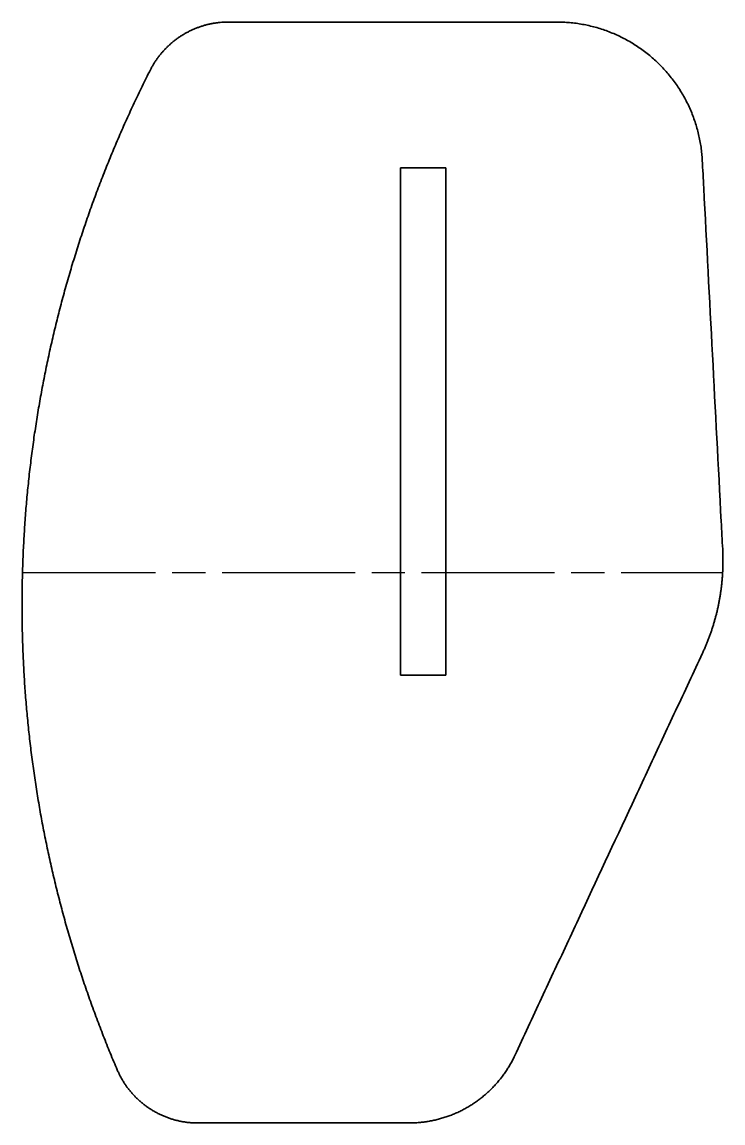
# Model space of a CAD drawing. Header units: millimetres. Extents: x 0 to 48.1, y 0 to 75.5.
import ezdxf

# ---------------------------------------------------------------- set-up
doc = ezdxf.new("R2010")
doc.units = ezdxf.units.MM
doc.linetypes.add('Chain', pattern=[13.68, 9.12, -1.14, 2.28, -1.14])
doc.layers.add('Bend Centerline (ANSI)', color=7, linetype='Chain', lineweight=25)
doc.layers.add('Visible (ANSI)', color=7, linetype='Continuous', lineweight=35)

# ---------------------------------------------------------------- blocks, each defined once
blk = doc.blocks.new('P-BTC-V005-PTCBE001_Soldadura Pedales Pad de Apoyos_P-BTC-V005-PTCBE001 (Desplegada)')
at = {"layer": 'Bend Centerline (ANSI)'}
blk.add_line((-23.995, 0), (24.005, 0), dxfattribs=at)
at = {"layer": 'Visible (ANSI)'}
for p, q in [((12.622, 37.75), (-9.877, 37.75)), ((1.927, 27.75), (5.027, 27.75)), ((1.927, -7.05), (1.927, 27.75)), ((5.027, 27.75), (5.027, -7.05)), ((5.027, -7.05), (1.927, -7.05)), ((-11.981, -37.75), (2.502, -37.75))]:
    blk.add_line(p, q, dxfattribs=at)
for points, knots in [([(-9.877, 37.75), (-9.953, 37.75), (-10.029, 37.749), (-10.104, 37.746), (-10.18, 37.743), (-10.256, 37.739), (-10.332, 37.733), (-10.407, 37.727), (-10.483, 37.72), (-10.558, 37.711), (-10.634, 37.703), (-10.709, 37.693), (-10.784, 37.681), (-10.859, 37.67), (-10.934, 37.657), (-11.008, 37.642), (-11.083, 37.628), (-11.157, 37.612), (-11.231, 37.595), (-11.305, 37.578), (-11.378, 37.56), (-11.452, 37.54), (-11.525, 37.52), (-11.598, 37.499), (-11.67, 37.476), (-11.742, 37.453), (-11.814, 37.429), (-11.886, 37.404), (-11.957, 37.378), (-12.028, 37.352), (-12.099, 37.323), (-12.17, 37.295), (-12.24, 37.266), (-12.309, 37.235), (-12.378, 37.204), (-12.447, 37.172), (-12.515, 37.139), (-12.583, 37.106), (-12.651, 37.071), (-12.718, 37.035), (-12.785, 36.999), (-12.851, 36.962), (-12.916, 36.923), (-12.982, 36.885), (-13.046, 36.845), (-13.11, 36.804), (-13.174, 36.763), (-13.237, 36.721), (-13.3, 36.678), (-13.362, 36.635), (-13.423, 36.59), (-13.484, 36.545), (-13.545, 36.499), (-13.604, 36.452), (-13.663, 36.404), (-13.722, 36.357), (-13.78, 36.308), (-13.837, 36.257), (-13.894, 36.207), (-13.949, 36.157), (-14.005, 36.104), (-14.058, 36.053), (-14.113, 36), (-14.167, 35.944), (-14.219, 35.892), (-14.271, 35.836), (-14.323, 35.778), (-14.373, 35.724), (-14.423, 35.667), (-14.473, 35.607), (-14.521, 35.55), (-14.568, 35.491), (-14.616, 35.43), (-14.661, 35.371), (-14.707, 35.311), (-14.752, 35.247), (-14.795, 35.187), (-14.838, 35.125), (-14.881, 35.06), (-14.922, 34.998), (-14.963, 34.934), (-15.003, 34.868), (-15.042, 34.804), (-15.08, 34.739), (-15.118, 34.671), (-15.154, 34.606), (-15.19, 34.539), (-15.225, 34.47)], [0, 0, 0, 0, 0.022782, 0.022782, 0.022782, 0.045593, 0.045593, 0.045593, 0.068425, 0.068425, 0.068425, 0.0912701, 0.0912701, 0.0912701, 0.1141202, 0.1141202, 0.1141202, 0.1369676, 0.1369676, 0.1369676, 0.1598044, 0.1598044, 0.1598044, 0.1826228, 0.1826228, 0.1826228, 0.2054147, 0.2054147, 0.2054147, 0.2281719, 0.2281719, 0.2281719, 0.25093, 0.25093, 0.25093, 0.2737241, 0.2737241, 0.2737241, 0.2965456, 0.2965456, 0.2965456, 0.3193864, 0.3193864, 0.3193864, 0.3422383, 0.3422383, 0.3422383, 0.3650931, 0.3650931, 0.3650931, 0.3879427, 0.3879427, 0.3879427, 0.4107791, 0.4107791, 0.4107791, 0.433594, 0.433594, 0.433594, 0.4563479, 0.4563479, 0.4563479, 0.4780661, 0.4780661, 0.4780661, 0.4984723, 0.4984723, 0.4984723, 0.517756, 0.517756, 0.517756, 0.536055, 0.536055, 0.536055, 0.5534737, 0.5534737, 0.5534737, 0.5700947, 0.5700947, 0.5700947, 0.585986, 0.585986, 0.585986, 0.6012054, 0.6012054, 0.6012054, 0.6158034, 0.6158034, 0.6158034, 0.6158034]), ([(22.608, 28.273), (22.6, 28.422), (22.589, 28.571), (22.575, 28.719), (22.56, 28.867), (22.543, 29.015), (22.522, 29.162), (22.5, 29.31), (22.476, 29.457), (22.449, 29.603), (22.421, 29.749), (22.39, 29.895), (22.356, 30.04), (22.322, 30.185), (22.285, 30.329), (22.244, 30.472), (22.204, 30.615), (22.16, 30.757), (22.113, 30.899), (22.066, 31.04), (22.016, 31.18), (21.963, 31.319), (21.91, 31.458), (21.854, 31.596), (21.794, 31.733), (21.735, 31.869), (21.673, 32.005), (21.607, 32.138), (21.542, 32.272), (21.474, 32.405), (21.403, 32.535), (21.331, 32.666), (21.257, 32.795), (21.18, 32.922), (21.103, 33.05), (21.023, 33.176), (20.941, 33.299), (20.858, 33.423), (20.773, 33.545), (20.685, 33.665), (20.597, 33.785), (20.506, 33.903), (20.413, 34.019), (20.319, 34.135), (20.223, 34.249), (20.125, 34.361), (20.026, 34.473), (19.926, 34.582), (19.822, 34.689), (19.719, 34.796), (19.613, 34.901), (19.505, 35.004), (19.397, 35.106), (19.287, 35.206), (19.175, 35.304), (19.062, 35.402), (18.947, 35.497), (18.831, 35.589), (18.714, 35.681), (18.595, 35.771), (18.475, 35.858), (18.354, 35.945), (18.231, 36.03), (18.107, 36.112), (17.982, 36.193), (17.856, 36.272), (17.728, 36.348), (17.6, 36.424), (17.47, 36.497), (17.339, 36.568), (17.208, 36.638), (17.075, 36.705), (16.941, 36.769), (16.807, 36.834), (16.671, 36.895), (16.534, 36.953), (16.397, 37.011), (16.258, 37.067), (16.119, 37.119), (15.979, 37.171), (15.839, 37.22), (15.697, 37.265), (15.555, 37.311), (15.413, 37.354), (15.269, 37.393), (15.126, 37.433), (14.981, 37.469), (14.836, 37.502), (14.691, 37.535), (14.545, 37.565), (14.399, 37.591), (14.252, 37.617), (14.105, 37.641), (13.957, 37.66), (13.81, 37.68), (13.662, 37.697), (13.514, 37.71), (13.366, 37.724), (13.217, 37.733), (13.068, 37.74), (12.92, 37.747), (12.771, 37.75), (12.622, 37.75)], [0, 0, 0, 0, 0.044948, 0.044948, 0.044948, 0.08996, 0.08996, 0.08996, 0.135015, 0.135015, 0.135015, 0.180093, 0.180093, 0.180093, 0.22517, 0.22517, 0.22517, 0.270228, 0.270228, 0.270228, 0.315245, 0.315245, 0.315245, 0.3602, 0.3602, 0.3602, 0.405075, 0.405075, 0.405075, 0.449976, 0.449976, 0.449976, 0.49494, 0.49494, 0.49494, 0.539944, 0.539944, 0.539944, 0.584967, 0.584967, 0.584967, 0.629986, 0.629986, 0.629986, 0.674979, 0.674979, 0.674979, 0.719924, 0.719924, 0.719924, 0.764798, 0.764798, 0.764798, 0.809584, 0.809584, 0.809584, 0.85439, 0.85439, 0.85439, 0.899245, 0.899245, 0.899245, 0.944127, 0.944127, 0.944127, 0.989014, 0.989014, 0.989014, 1.033884, 1.033884, 1.033884, 1.078715, 1.078715, 1.078715, 1.123484, 1.123484, 1.123484, 1.168185, 1.168185, 1.168185, 1.212947, 1.212947, 1.212947, 1.257782, 1.257782, 1.257782, 1.302666, 1.302666, 1.302666, 1.347579, 1.347579, 1.347579, 1.392498, 1.392498, 1.392498, 1.437402, 1.437402, 1.437402, 1.482269, 1.482269, 1.482269, 1.527077, 1.527077, 1.527077, 1.527077]), ([(-15.225, 34.47), (-15.417, 34.092), (-15.605, 33.714), (-15.79, 33.338), (-15.976, 32.957), (-16.158, 32.577), (-16.337, 32.197), (-16.517, 31.814), (-16.693, 31.431), (-16.866, 31.048), (-17.04, 30.662), (-17.21, 30.276), (-17.377, 29.89), (-17.544, 29.502), (-17.709, 29.114), (-17.87, 28.725), (-18.031, 28.335), (-18.189, 27.944), (-18.344, 27.552), (-18.499, 27.16), (-18.652, 26.767), (-18.801, 26.372), (-18.95, 25.978), (-19.096, 25.582), (-19.239, 25.185), (-19.382, 24.788), (-19.521, 24.39), (-19.658, 23.991), (-19.795, 23.592), (-19.928, 23.192), (-20.058, 22.791), (-20.189, 22.39), (-20.316, 21.988), (-20.44, 21.585), (-20.564, 21.181), (-20.685, 20.777), (-20.803, 20.373), (-20.921, 19.967), (-21.035, 19.562), (-21.147, 19.155), (-21.258, 18.748), (-21.367, 18.34), (-21.472, 17.932), (-21.577, 17.524), (-21.679, 17.114), (-21.777, 16.704), (-21.876, 16.294), (-21.972, 15.883), (-22.064, 15.472), (-22.156, 15.06), (-22.245, 14.648), (-22.331, 14.235), (-22.417, 13.822), (-22.499, 13.409), (-22.579, 12.994), (-22.658, 12.58), (-22.734, 12.165), (-22.807, 11.75), (-22.88, 11.334), (-22.95, 10.919), (-23.016, 10.502), (-23.083, 10.086), (-23.146, 9.669), (-23.206, 9.251), (-23.265, 8.834), (-23.322, 8.416), (-23.375, 7.997), (-23.429, 7.579), (-23.479, 7.16), (-23.526, 6.741), (-23.572, 6.322), (-23.616, 5.902), (-23.656, 5.482), (-23.697, 5.063), (-23.734, 4.643), (-23.767, 4.222), (-23.801, 3.802), (-23.831, 3.381), (-23.858, 2.96), (-23.886, 2.539), (-23.909, 2.118), (-23.93, 1.697), (-23.951, 1.276), (-23.968, 0.854), (-23.982, 0.433), (-23.996, 0.011), (-24.006, -0.41), (-24.014, -0.832), (-24.021, -1.254), (-24.025, -1.675), (-24.026, -2.097), (-24.027, -2.519), (-24.024, -2.941), (-24.019, -3.363), (-24.013, -3.784), (-24.004, -4.206), (-23.991, -4.628), (-23.979, -5.049), (-23.963, -5.471), (-23.944, -5.892), (-23.925, -6.313), (-23.903, -6.735), (-23.878, -7.156), (-23.852, -7.577), (-23.823, -7.997), (-23.791, -8.418), (-23.759, -8.838), (-23.724, -9.259), (-23.685, -9.679), (-23.646, -10.099), (-23.604, -10.518), (-23.559, -10.938), (-23.514, -11.357), (-23.465, -11.776), (-23.413, -12.194), (-23.362, -12.613), (-23.307, -13.031), (-23.248, -13.449), (-23.19, -13.867), (-23.128, -14.284), (-23.064, -14.701), (-22.999, -15.117), (-22.931, -15.533), (-22.859, -15.949), (-22.788, -16.365), (-22.713, -16.78), (-22.636, -17.195), (-22.558, -17.609), (-22.477, -18.023), (-22.392, -18.436), (-22.308, -18.851), (-22.22, -19.266), (-22.13, -19.674), (-22.038, -20.092), (-21.944, -20.503), (-21.848, -20.907), (-21.75, -21.324), (-21.649, -21.734), (-21.547, -22.136), (-21.442, -22.552), (-21.335, -22.96), (-21.227, -23.36), (-21.115, -23.775), (-21.002, -24.181), (-20.888, -24.579), (-20.769, -24.993), (-20.649, -25.397), (-20.529, -25.793), (-20.404, -26.205), (-20.278, -26.608), (-20.152, -27.001), (-20.02, -27.412), (-19.888, -27.813), (-19.756, -28.202), (-19.617, -28.613), (-19.479, -29.012), (-19.341, -29.398), (-19.195, -29.809), (-19.05, -30.205), (-18.908, -30.586), (-18.754, -30.998), (-18.603, -31.392), (-18.456, -31.768), (-18.294, -32.182), (-18.137, -32.573), (-17.986, -32.943), (-17.815, -33.361), (-17.651, -33.75), (-17.497, -34.11)], [0, 0, 0, 0, 0.127935, 0.127935, 0.127935, 0.257384, 0.257384, 0.257384, 0.388049, 0.388049, 0.388049, 0.519601, 0.519601, 0.519601, 0.651688, 0.651688, 0.651688, 0.783942, 0.783942, 0.783942, 0.915994, 0.915994, 0.915994, 1.047568, 1.047568, 1.047568, 1.179133, 1.179133, 1.179133, 1.310815, 1.310815, 1.310815, 1.442604, 1.442604, 1.442604, 1.574489, 1.574489, 1.574489, 1.706459, 1.706459, 1.706459, 1.838502, 1.838502, 1.838502, 1.970609, 1.970609, 1.970609, 2.102769, 2.102769, 2.102769, 2.23497, 2.23497, 2.23497, 2.367201, 2.367201, 2.367201, 2.499452, 2.499452, 2.499452, 2.63171, 2.63171, 2.63171, 2.763965, 2.763965, 2.763965, 2.896206, 2.896206, 2.896206, 3.028421, 3.028421, 3.028421, 3.160598, 3.160598, 3.160598, 3.292726, 3.292726, 3.292726, 3.424794, 3.424794, 3.424794, 3.556788, 3.556788, 3.556788, 3.688699, 3.688699, 3.688699, 3.820512, 3.820512, 3.820512, 3.952218, 3.952218, 3.952218, 4.083802, 4.083802, 4.083802, 4.215353, 4.215353, 4.215353, 4.346961, 4.346961, 4.346961, 4.478616, 4.478616, 4.478616, 4.610306, 4.610306, 4.610306, 4.742019, 4.742019, 4.742019, 4.873743, 4.873743, 4.873743, 5.005468, 5.005468, 5.005468, 5.137181, 5.137181, 5.137181, 5.268871, 5.268871, 5.268871, 5.400527, 5.400527, 5.400527, 5.532138, 5.532138, 5.532138, 5.663691, 5.663691, 5.663691, 5.795664, 5.795664, 5.795664, 5.930823, 5.930823, 5.930823, 6.069945, 6.069945, 6.069945, 6.213509, 6.213509, 6.213509, 6.362103, 6.362103, 6.362103, 6.51646, 6.51646, 6.51646, 6.677512, 6.677512, 6.677512, 6.846474, 6.846474, 6.846474, 7.024981, 7.024981, 7.024981, 7.215317, 7.215317, 7.215317, 7.420843, 7.420843, 7.420843, 7.646875, 7.646875, 7.646875, 7.902766, 7.902766, 7.902766, 7.902766]), ([(24.006, 1.592), (23.973, 2.227), (23.94, 2.862), (23.906, 3.497), (23.507, 11.121), (23.107, 18.744), (22.708, 26.368), (22.675, 27.003), (22.641, 27.638), (22.608, 28.273)], [0, 0, 0, 0, 0.191914, 0.191914, 0.191914, 2.495037, 2.495037, 2.495037, 2.686951, 2.686951, 2.686951, 2.686951]), ([(22.622, -5.533), (22.655, -5.461), (22.69, -5.385), (22.726, -5.303), (22.759, -5.23), (22.793, -5.152), (22.827, -5.071), (22.859, -4.997), (22.891, -4.919), (22.924, -4.838), (22.955, -4.762), (22.986, -4.684), (23.018, -4.603), (23.047, -4.526), (23.077, -4.447), (23.107, -4.366), (23.135, -4.289), (23.164, -4.21), (23.192, -4.128), (23.219, -4.05), (23.246, -3.971), (23.273, -3.889), (23.299, -3.81), (23.325, -3.73), (23.35, -3.648), (23.375, -3.569), (23.399, -3.488), (23.423, -3.406), (23.446, -3.327), (23.469, -3.245), (23.492, -3.163), (23.514, -3.083), (23.536, -3.001), (23.557, -2.919), (23.578, -2.838), (23.598, -2.756), (23.618, -2.673), (23.637, -2.592), (23.656, -2.51), (23.674, -2.427), (23.692, -2.346), (23.71, -2.263), (23.727, -2.18), (23.743, -2.098), (23.759, -2.015), (23.775, -1.931), (23.79, -1.849), (23.805, -1.766), (23.819, -1.682), (23.833, -1.599), (23.846, -1.516), (23.859, -1.433), (23.871, -1.35), (23.883, -1.266), (23.894, -1.183), (23.906, -1.099), (23.916, -1.016), (23.926, -0.932), (23.936, -0.848), (23.945, -0.764), (23.953, -0.681), (23.961, -0.597), (23.969, -0.513), (23.976, -0.429), (23.983, -0.345), (23.989, -0.261), (23.995, -0.177), (24, -0.093), (24.005, -0.009), (24.009, 0.076), (24.013, 0.16), (24.017, 0.244), (24.019, 0.328), (24.022, 0.412), (24.024, 0.497), (24.025, 0.581), (24.026, 0.665), (24.027, 0.749), (24.027, 0.834), (24.027, 0.918), (24.026, 1.002), (24.024, 1.086), (24.023, 1.171), (24.02, 1.255), (24.017, 1.339), (24.014, 1.423), (24.011, 1.507), (24.006, 1.592)], [0, 0, 0, 0, 0.0236958, 0.0236958, 0.0236958, 0.0447989, 0.0447989, 0.0447989, 0.0640753, 0.0640753, 0.0640753, 0.0819754, 0.0819754, 0.0819754, 0.0987903, 0.0987903, 0.0987903, 0.1147208, 0.1147208, 0.1147208, 0.1299122, 0.1299122, 0.1299122, 0.1444736, 0.1444736, 0.1444736, 0.1584891, 0.1584891, 0.1584891, 0.1720256, 0.1720256, 0.1720256, 0.1851366, 0.1851366, 0.1851366, 0.1978662, 0.1978662, 0.1978662, 0.2102509, 0.2102509, 0.2102509, 0.2223214, 0.2223214, 0.2223214, 0.2341323, 0.2341323, 0.2341323, 0.2459068, 0.2459068, 0.2459068, 0.2576865, 0.2576865, 0.2576865, 0.2694705, 0.2694705, 0.2694705, 0.2812579, 0.2812579, 0.2812579, 0.2930477, 0.2930477, 0.2930477, 0.3048391, 0.3048391, 0.3048391, 0.316631, 0.316631, 0.316631, 0.3284227, 0.3284227, 0.3284227, 0.3402131, 0.3402131, 0.3402131, 0.3520014, 0.3520014, 0.3520014, 0.3637866, 0.3637866, 0.3637866, 0.3755678, 0.3755678, 0.3755678, 0.387344, 0.387344, 0.387344, 0.3991144, 0.3991144, 0.3991144, 0.3991144]), ([(9.752, -33.131), (10.059, -32.474), (10.365, -31.817), (10.672, -31.16), (10.978, -30.502), (11.284, -29.845), (11.591, -29.188), (11.897, -28.531), (12.204, -27.874), (12.51, -27.217), (12.816, -26.56), (13.123, -25.903), (13.429, -25.246), (13.736, -24.589), (14.042, -23.931), (14.348, -23.274), (15.574, -20.646), (16.8, -18.017), (18.025, -15.389), (18.332, -14.732), (18.638, -14.075), (18.945, -13.418), (19.251, -12.761), (19.557, -12.104), (19.864, -11.447), (20.17, -10.789), (20.477, -10.132), (20.783, -9.475), (21.089, -8.818), (21.396, -8.161), (21.702, -7.504), (22.009, -6.847), (22.315, -6.19), (22.622, -5.533)], [0, 0, 0, 0, 0.218513, 0.218513, 0.218513, 0.43704, 0.43704, 0.43704, 0.655574, 0.655574, 0.655574, 0.874111, 0.874111, 0.874111, 1.092645, 1.092645, 1.092645, 1.966724, 1.966724, 1.966724, 2.185259, 2.185259, 2.185259, 2.403796, 2.403796, 2.403796, 2.62233, 2.62233, 2.62233, 2.840856, 2.840856, 2.840856, 3.05937, 3.05937, 3.05937, 3.05937]), ([(2.502, -37.75), (2.606, -37.75), (2.711, -37.748), (2.815, -37.744), (2.919, -37.74), (3.023, -37.734), (3.127, -37.725), (3.231, -37.717), (3.335, -37.707), (3.439, -37.695), (3.542, -37.683), (3.646, -37.668), (3.749, -37.652), (3.852, -37.636), (3.954, -37.618), (4.057, -37.597), (4.159, -37.577), (4.261, -37.555), (4.362, -37.531), (4.464, -37.506), (4.565, -37.48), (4.665, -37.452), (4.766, -37.424), (4.865, -37.393), (4.965, -37.361), (5.064, -37.329), (5.163, -37.295), (5.261, -37.259), (5.358, -37.223), (5.456, -37.185), (5.552, -37.146), (5.649, -37.106), (5.744, -37.064), (5.839, -37.021), (5.934, -36.977), (6.028, -36.932), (6.121, -36.884), (6.214, -36.837), (6.306, -36.788), (6.397, -36.737), (6.488, -36.687), (6.578, -36.634), (6.667, -36.58), (6.757, -36.525), (6.845, -36.469), (6.931, -36.412), (7.018, -36.354), (7.104, -36.294), (7.189, -36.233), (7.273, -36.172), (7.356, -36.109), (7.438, -36.045), (7.521, -35.981), (7.601, -35.915), (7.681, -35.847), (7.76, -35.78), (7.839, -35.711), (7.915, -35.64), (7.99, -35.572), (8.064, -35.501), (8.142, -35.424), (8.213, -35.353), (8.285, -35.278), (8.359, -35.199), (8.428, -35.125), (8.498, -35.047), (8.568, -34.966), (8.634, -34.889), (8.7, -34.809), (8.767, -34.724), (8.83, -34.645), (8.894, -34.562), (8.957, -34.476), (9.017, -34.393), (9.077, -34.308), (9.137, -34.219), (9.194, -34.135), (9.25, -34.047), (9.307, -33.957), (9.36, -33.87), (9.413, -33.78), (9.466, -33.687), (9.516, -33.598), (9.566, -33.507), (9.615, -33.412), (9.661, -33.321), (9.707, -33.227), (9.752, -33.131)], [0, 0, 0, 0, 0.0313199, 0.0313199, 0.0313199, 0.0626805, 0.0626805, 0.0626805, 0.0940698, 0.0940698, 0.0940698, 0.1254759, 0.1254759, 0.1254759, 0.1568873, 0.1568873, 0.1568873, 0.1882921, 0.1882921, 0.1882921, 0.2196788, 0.2196788, 0.2196788, 0.2510356, 0.2510356, 0.2510356, 0.2823506, 0.2823506, 0.2823506, 0.3136173, 0.3136173, 0.3136173, 0.3449134, 0.3449134, 0.3449134, 0.3762568, 0.3762568, 0.3762568, 0.4076354, 0.4076354, 0.4076354, 0.439037, 0.439037, 0.439037, 0.4704499, 0.4704499, 0.4704499, 0.5018621, 0.5018621, 0.5018621, 0.5332619, 0.5332619, 0.5332619, 0.5646373, 0.5646373, 0.5646373, 0.5959763, 0.5959763, 0.5959763, 0.6263488, 0.6263488, 0.6263488, 0.6542407, 0.6542407, 0.6542407, 0.6801602, 0.6801602, 0.6801602, 0.7044766, 0.7044766, 0.7044766, 0.7274422, 0.7274422, 0.7274422, 0.7492385, 0.7492385, 0.7492385, 0.7700018, 0.7700018, 0.7700018, 0.7898385, 0.7898385, 0.7898385, 0.8088345, 0.8088345, 0.8088345, 0.8270612, 0.8270612, 0.8270612, 0.8270612]), ([(-17.497, -34.11), (-17.465, -34.185), (-17.432, -34.259), (-17.398, -34.33), (-17.363, -34.404), (-17.326, -34.476), (-17.29, -34.546), (-17.251, -34.618), (-17.212, -34.689), (-17.173, -34.757), (-17.132, -34.828), (-17.09, -34.897), (-17.048, -34.963), (-17.004, -35.033), (-16.959, -35.1), (-16.915, -35.164), (-16.868, -35.232), (-16.82, -35.298), (-16.773, -35.36), (-16.723, -35.426), (-16.674, -35.49), (-16.624, -35.55), (-16.571, -35.614), (-16.519, -35.675), (-16.468, -35.733), (-16.412, -35.796), (-16.357, -35.855), (-16.304, -35.911), (-16.245, -35.972), (-16.189, -36.028), (-16.133, -36.081), (-16.075, -36.137), (-16.016, -36.191), (-15.955, -36.245), (-15.895, -36.298), (-15.834, -36.35), (-15.772, -36.401), (-15.709, -36.452), (-15.646, -36.501), (-15.581, -36.549), (-15.517, -36.598), (-15.452, -36.645), (-15.385, -36.69), (-15.319, -36.736), (-15.252, -36.78), (-15.184, -36.823), (-15.116, -36.866), (-15.047, -36.908), (-14.977, -36.948), (-14.908, -36.988), (-14.837, -37.027), (-14.766, -37.064), (-14.695, -37.102), (-14.623, -37.138), (-14.55, -37.172), (-14.477, -37.206), (-14.404, -37.239), (-14.33, -37.271), (-14.256, -37.302), (-14.181, -37.332), (-14.106, -37.361), (-14.031, -37.389), (-13.955, -37.416), (-13.879, -37.442), (-13.802, -37.467), (-13.725, -37.491), (-13.648, -37.514), (-13.571, -37.536), (-13.493, -37.557), (-13.415, -37.576), (-13.337, -37.595), (-13.258, -37.613), (-13.18, -37.629), (-13.101, -37.645), (-13.022, -37.66), (-12.942, -37.672), (-12.863, -37.685), (-12.783, -37.697), (-12.703, -37.706), (-12.623, -37.716), (-12.543, -37.724), (-12.463, -37.73), (-12.383, -37.737), (-12.303, -37.742), (-12.222, -37.745), (-12.142, -37.748), (-12.061, -37.75), (-11.981, -37.75)], [0, 0, 0, 0, 0.024744, 0.024744, 0.024744, 0.050537, 0.050537, 0.050537, 0.077481, 0.077481, 0.077481, 0.105703, 0.105703, 0.105703, 0.135362, 0.135362, 0.135362, 0.166668, 0.166668, 0.166668, 0.199906, 0.199906, 0.199906, 0.235483, 0.235483, 0.235483, 0.274018, 0.274018, 0.274018, 0.316464, 0.316464, 0.316464, 0.360705, 0.360705, 0.360705, 0.405, 0.405, 0.405, 0.44933, 0.44933, 0.44933, 0.493678, 0.493678, 0.493678, 0.538026, 0.538026, 0.538026, 0.582356, 0.582356, 0.582356, 0.62665, 0.62665, 0.62665, 0.670892, 0.670892, 0.670892, 0.715061, 0.715061, 0.715061, 0.759197, 0.759197, 0.759197, 0.803355, 0.803355, 0.803355, 0.847518, 0.847518, 0.847518, 0.891669, 0.891669, 0.891669, 0.935791, 0.935791, 0.935791, 0.979917, 0.979917, 0.979917, 1.024079, 1.024079, 1.024079, 1.068262, 1.068262, 1.068262, 1.112451, 1.112451, 1.112451, 1.156631, 1.156631, 1.156631, 1.156631])]:
    blk.add_open_spline(points, degree=3, knots=knots, dxfattribs=at)

msp = doc.modelspace()

# ---------------------------------------------------------------- block references
msp.add_blockref('P-BTC-V005-PTCBE001_Soldadura Pedales Pad de Apoyos_P-BTC-V005-PTCBE001 (Desplegada)', (24.026, 37.75))

doc.saveas('drawing.dxf')
